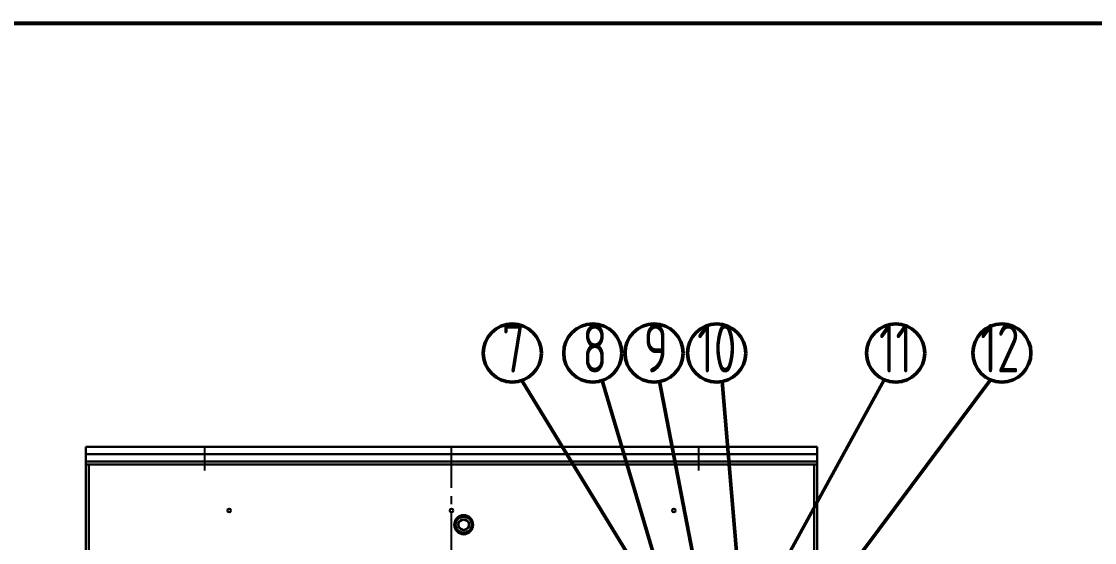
# Model space of a CAD drawing. Header units: millimetres. Extents: x 128333 to 138423, y -158939 to -152492.
# Drawn here: x 129575 to 131747, y -153760 to -152705 of the extents above; entities that cross this region are included whole.
import ezdxf

# ---------------------------------------------------------------- set-up
doc = ezdxf.new("R2010")
doc.units = ezdxf.units.MM
doc.header["$LTSCALE"] = 13
for name, pattern in [('CENTER', [50.8, 31.75, -6.35, 6.35, -6.35]), ('CENTER2', [1.125, 0.75, -0.125, 0.125, -0.125]), ('CENTERX2', [101.6, 63.5, -12.7, 12.7, -12.7])]:
    doc.linetypes.add(name, pattern=pattern)
for name, color, linetype in [('1', 4, 'Continuous'), ('3中心线层', 1, 'CENTER'), ('粗实线', 4, 'Continuous')]:
    doc.layers.add(name, color=color, linetype=linetype)
doc.layers.add('标注、文本', color=3, linetype='Continuous', lineweight=25)
doc.styles.add('pdm', font='gbenor.shx', dxfattribs={"width": 0.8, "bigfont": 'gbhzfs.shx'})

# ---------------------------------------------------------------- blocks, each defined once
blk = doc.blocks.new('A$C3970166B')
at = {"layer": '标注、文本', "color": 4, "lineweight": 30}
for points in [[(20.3, 13.5), (18.6, 16.9), (16.1, 19.5), (12.7, 20.3), (9.3, 19.5), (6.8, 16.9), (5.1, 13.5), (6.8, 9.3), (9.3, 6.8), (12.7, 5.9), (16.1, 6.8), (18.6, 9.3)], [(19.5, 16.9), (12.7, 20.3), (5.9, 16.9), (5.9, 9.3), (12.7, 5.9), (19.5, 9.3)]]:
    blk.add_lwpolyline(points, close=True, dxfattribs=at)
for major_axis, ratio in [((0, 13.1), 0.967742), ((-11, 0), 0.961538)]:
    blk.add_ellipse((12.7, 13.1), major_axis=major_axis, ratio=ratio, start_param=0, end_param=6.283185, dxfattribs=at)

msp = doc.modelspace()

# ---------------------------------------------------------------- linework, layer by layer
at = {"layer": '1', "color": 1, "linetype": 'CENTERX2', "lineweight": -3, "ltscale": 0.1}
msp.add_line((130445.213, -155498.921), (130445.213, -153566.387), dxfattribs=at)
at = {"layer": '1', "const_width": 7.598}
msp.add_lwpolyline([(128897.251, -158700.229), (137232.893, -158700.229), (137232.893, -152708.987), (128897.251, -152708.987), (128897.251, -158700.229)], dxfattribs=at)
at = {"layer": '3中心线层', "linetype": 'CENTER2', "lineweight": -3, "ltscale": 10}
for p, q in [((129945.213, -153566.974), (129945.213, -153614.769)), ((129945.213, -153566.974), (129945.213, -153614.769)), ((130945.213, -153566.974), (130945.213, -153614.769)), ((130945.213, -153566.974), (130945.213, -153614.769))]:
    msp.add_line(p, q, dxfattribs=at)
at = {"layer": '粗实线', "lineweight": 50}
for p, q in [((130587.311, -153432.379), (130883.502, -153916.785)), ((130750.169, -153432.379), (130860.818, -153806.473)), ((131535.811, -153430.585), (131034.354, -154103.651)), ((131320.958, -153430.689), (131039.471, -153945.021)), ((130866.427, -153434.463), (130941.774, -153824.39)), ((130993.094, -153434.463), (131024.181, -153803.425))]:
    msp.add_line(p, q, dxfattribs=at)
at = {"layer": '粗实线', "lineweight": 30}
for p, q in [((131185.213, -153566.387), (129705.213, -153566.387)), ((129705.213, -153596.387), (129705.213, -153566.387)), ((131185.213, -153581.387), (129705.213, -153581.387)), ((131185.213, -153596.387), (131185.213, -153566.387)), ((129705.213, -155411.356), (129705.213, -153596.387)), ((129705.213, -153596.387), (131185.213, -153596.387)), ((129705.213, -153602.387), (131185.213, -153602.387)), ((129711.213, -155403.356), (129711.213, -153602.387)), ((131179.213, -155403.356), (131179.213, -153602.387)), ((131185.213, -155411.356), (131185.213, -153596.387))]:
    msp.add_line(p, q, dxfattribs=at)
at = {"layer": '粗实线', "lineweight": 50}
for centre in [(130568.307, -153376.668), (130731.164, -153376.668), (130855.26, -153376.668), (130981.926, -153376.668), (131344.222, -153376.618), (131559.075, -153376.514)]:
    msp.add_circle(centre, 58.863, dxfattribs=at)
at = {"layer": '粗实线', "lineweight": 30}
for centre in [(129995.213, -153695.356), (130445.213, -153695.356), (130895.213, -153695.356)]:
    msp.add_circle(centre, 3.5, dxfattribs=at)

# ---------------------------------------------------------------- block references
at = {"layer": '标注、文本', "xscale": 1.5, "yscale": 1.5, "zscale": 1.5}
msp.add_blockref('A$C3970166B', (130450.841, -153743.894), dxfattribs=at)

# ---------------------------------------------------------------- texts
at = {"layer": '粗实线', "lineweight": 50, "style": 'pdm', "width": 0.8}
for s, height, p in [('7', 98.351, (130547.171, -153416.083)), ('8', 98.351, (130710.029, -153416.083)), ('9', 98.351, (130834.124, -153416.083)), ('10', 98.3509, (130942.547, -153416.083)), ('11', 98.3509, (131310.427, -153416.033)), ('12', 98.3509, (131515.596, -153415.928))]:
    msp.add_text(s, height=height, dxfattribs=at).set_placement(p)

doc.saveas('drawing.dxf')
